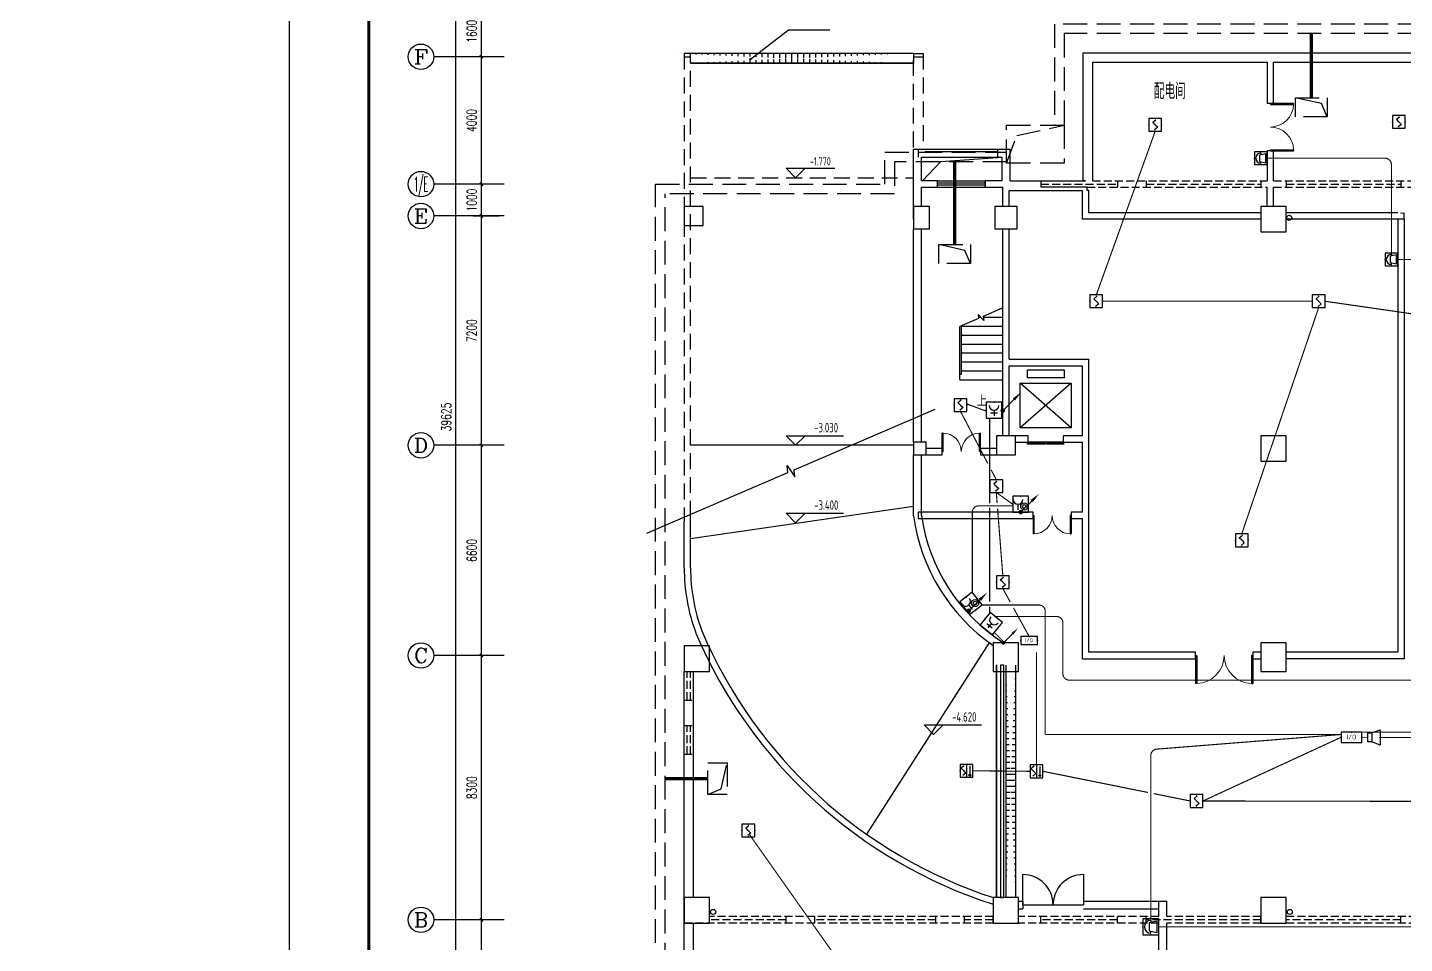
# Model space of a CAD drawing. Extents: x 2166032 to 5302137, y 581493 to 2416206.
# Drawn here: x 2544354 to 2587574, y 1262773 to 1291533 of the extents above; entities that cross this region are included whole.
import ezdxf
from ezdxf.enums import TextEntityAlignment as Align

# ---------------------------------------------------------------- set-up
doc = ezdxf.new("R2010")
doc.units = 0
doc.header["$LTSCALE"] = 1000
doc.header["$MEASUREMENT"] = 0
for name, pattern in [('CENTER2', [1.14, 0.75, -0.13, 0.13, -0.13]), ('DASH', [0.35, 0.25, -0.1]), ('DASHED', [0.75, 0.5, -0.25])]:
    doc.linetypes.add(name, pattern=pattern)
for name, color, linetype in [('3T_WOOD', 21, 'Continuous'), ('AXIS', 3, 'Continuous'), ('AXIS_TEXT', 7, 'Continuous'), ('COLUMN', 2, 'Continuous'), ('DIM_ELEV', 3, 'Continuous'), ('DIM_LEAD', 3, 'Continuous'), ('DIM_SYMB', 3, 'Continuous'), ('EQUIP-消防', 3, 'Continuous'), ('EQUIP-通讯', 3, 'Continuous'), ('LVTRY', 8, 'Continuous'), ('LWIRE', 4, 'Continuous'), ('PUB_TEXT', 7, 'Continuous'), ('PUB_TITLE', 137, 'Continuous'), ('STAIR', 8, 'Continuous'), ('WALL', 8, 'Continuous'), ('WINDOW', 8, 'Continuous'), ('WIRE-动力', 2, 'Continuous'), ('WIRE-控制', 4, 'TG_F'), ('WIRE-消防', 4, 'Continuous'), ('WIRE-电源', 10, 'Continuous'), ('WIRE-电话', 4, 'CENTER2'), ('地沟', 8, 'Continuous'), ('屋面', 151, 'Continuous'), ('消防', 7, 'Continuous')]:
    doc.layers.add(name, color=color, linetype=linetype)
doc.styles.add('_TCH_AXIS', font='complex_.ttf')
doc.styles.add('_TCH_DIM', font='tssdeng.shx', dxfattribs={"bigfont": 'tssdchn.shx'})
doc.styles.add('_TEL_DIM', font='@tssdeng.shx', dxfattribs={"width": 0.8, "height": 3.5, "bigfont": '!tssdchn.shx'})
doc.styles.add('COMPLEX', font='complex_.ttf')
doc.styles.add('DIM_FONT', font='simplex_.ttf', dxfattribs={"width": 0.7})
doc.styles.get("Standard").update_dxf_attribs({"font": 'tssdeng.shx', "bigfont": 'tssdchn.shx'})
doc.styles.add('TG_LINETYPE', font='SIMPLEX', dxfattribs={"width": 0.8, "height": 3, "bigfont": 'HZTXT'})
doc.styles.add('TG_LINETYPE_THUND', font='SIMPLEX', dxfattribs={"width": 0.8, "height": 5.5, "bigfont": 'HZTXT'})
doc.styles.add('TSSD_REIN', font='tssdeng.shx', dxfattribs={"width": 0.7, "bigfont": 'tssdchn.shx'})
doc.linetypes.add('TG_F', pattern='A,2,-0.3,["F",TG_LINETYPE,S=0.1,R=0,X=-0.23,Y=-0.15],0', length=2.3)
doc.linetypes.add('TG_×', pattern='A,2,0,["×",TG_LINETYPE_THUND,S=0.1,R=0,X=-0.23,Y=-0.21],0', length=2)
doc.dimstyles.new('DIMN', dxfattribs={"dimtxt": 300, "dimasz": 100, "dimexe": 250, "dimexo": 300, "dimgap": 150, "dimtad": 1, "dimdec": 0, "dimzin": 0, "dimdsep": 46, "dimtxsty": 'DIM_FONT', "dimblk": 'ARCHTICK', "dimcen": 0.09, "dimclrt": 7, "dimazin": 2, "dimtfac": 1, "dimtdec": 0, "dimtix": 1, "dimtmove": 2, "dimatfit": 3, "dimldrblk": 'ARCHTICK', "dimfxl": 1, "dimtolj": 1, "dimtzin": 0, "dimarcsym": 0})

# ---------------------------------------------------------------- blocks, each defined once
blk = doc.blocks.new('$equip$00001700')
for p, q in [((-0.5, 0.5), (-0.5, -0.5)), ((0.5, 0.5), (-0.5, 0.5)), ((-0.2, 0.2), (0.05, 0.4)), ((0, 0), (-0.2, 0.2)), ((0, 0), (0.2, -0.2)), ((0.5, -0.5), (0.5, 0.5)), ((-0.5, -0.5), (0.5, -0.5)), ((0.2, -0.2), (-0.05, -0.4))]:
    blk.add_line(p, q)
for p in [(-0.5, 0), (0, 0.5), (0.5, 0), (0, -0.5)]:
    blk.add_point(p)
at = {"flags": 1}
for tag, height, p in [('A', 0.00002, (0, 0)), ('B', 0.4, (0.75, -0.2))]:
    blk.add_attdef(tag, text='', height=height, dxfattribs=at).set_placement(p, align=Align.MIDDLE_CENTER)
blk = doc.blocks.new('$equip$00001703')
for p, q in [((-0.5, 0.5), (-0.5, -0.5)), ((0.5, 0.5), (-0.5, 0.5)), ((-0.45, 0.22), (-0.2, 0.42)), ((-0.25, 0.02), (-0.45, 0.22)), ((-0.25, 0.02), (-0.05, -0.18)), ((0, 0.5), (0, -0.5)), ((0.25, 0.38), (0.25, -0.41)), ((0.5, -0.5), (0.5, 0.5)), ((-0.5, -0.5), (0.5, -0.5)), ((-0.05, -0.18), (-0.3, -0.38))]:
    blk.add_line(p, q)
blk.add_circle((0.25, -0.34), 0.075)
for p in [(-0.5, 0), (0, 0.5), (0.5, 0), (0, -0.5)]:
    blk.add_point(p)
for points in [[(0.19, -0.3), (0.31, -0.3), (0.18, -0.34), (0.32, -0.34)], [(0.19, -0.38), (0.31, -0.38), (0.18, -0.34), (0.32, -0.34)], [(0.21, -0.27), (0.29, -0.27), (0.19, -0.3), (0.31, -0.3)], [(0.21, -0.4), (0.29, -0.4), (0.19, -0.38), (0.31, -0.38)], [(0.25, -0.26), (0.25, -0.26), (0.21, -0.27), (0.29, -0.27)], [(0.25, -0.41), (0.25, -0.41), (0.21, -0.4), (0.29, -0.4)]]:
    blk.add_solid(points)
at = {"flags": 1}
for tag, height, p in [('A', 0.00002, (0, 0)), ('B', 0.4, (0.71, -0.21))]:
    blk.add_attdef(tag, text='', height=height, dxfattribs=at).set_placement(p, align=Align.MIDDLE_CENTER)
blk = doc.blocks.new('$equip$00001711')
for p, q in [((-0.5, 1), (-0.5, 0)), ((0.5, 1), (-0.5, 1)), ((0.5, 0), (0.5, 1)), ((-0.5, 0), (0.5, 0)), ((-0.169, 0.5), (-0.169, 0.15))]:
    blk.add_line(p, q)
for radius in [0.226, 0.113]:
    blk.add_circle((0.227, 0.36), radius)
blk.add_arc((-0.169, 0.8), 0.3, 180, 0)
for p in [(0, 1), (-0.5, 0.5), (0, 0), (0.5, 0.5)]:
    blk.add_point(p)
at = {"flags": 1}
for tag, height, p in [('A', 0.00002, (0, 0)), ('B', 0.4, (0.759, 0.309))]:
    blk.add_attdef(tag, text='', height=height, dxfattribs=at).set_placement(p, align=Align.MIDDLE_CENTER)
blk = doc.blocks.new('$TelecSys$00000079')
for p, q in [((0.7, 0.7), (0, 0)), ((0.104, 0.104), (0.104, 0.104)), ((-0.104, -0.104), (-0.104, -0.104))]:
    blk.add_line(p, q)
at = {"const_width": 0.142}
blk.add_lwpolyline([(-0.071, 0, 1), (0.071, 0, 1)], format="xyb", close=True, dxfattribs=at)
blk.add_solid([(0.63, 0.77), (0.77, 0.63), (1.15, 1.15)])
at = {"width": 0.8, "flags": 9}
blk.add_attdef('A', (0, 0), '', height=0.00002, dxfattribs=at)
blk = doc.blocks.new('$equip$00001926')
for p, q in [((0.65, 0.65), (-0.65, 0.65)), ((-0.65, 0.65), (-0.65, 0)), ((-0.65, 0), (0.65, 0)), ((0.65, 0), (0.65, 0.65))]:
    blk.add_line(p, q)
for p in [(-0.65, 0.325), (0, 0.65), (0, 0), (0.65, 0.325)]:
    blk.add_point(p)
at = {"color": 7, "style": '_TEL_DIM'}
blk.add_attdef('$TEXT$', text='', height=0.3, dxfattribs=at).set_placement((0.006, 0.343), align=Align.MIDDLE_CENTER)
at = {"color": 7, "style": '_TEL_DIM', "flags": 1}
blk.add_attdef('A', text='', height=0.00002, dxfattribs=at).set_placement((0, 0), align=Align.MIDDLE_CENTER)
blk = doc.blocks.new('$equip$00001714')
for p, q in [((0.5, 1), (-0.5, 1)), ((-0.5, 1), (-0.5, 0)), ((0.5, 0), (0.5, 1)), ((-0.5, 0), (0.5, 0)), ((-0.4, 0.5), (-0.27, 0.5)), ((-0.25, 0.6), (-0.35, 0.1)), ((-0.35, 0.1), (0.35, 0.1)), ((0.25, 0.6), (-0.25, 0.6)), ((0.35, 0.1), (0.25, 0.6)), ((0.4, 0.5), (0.27, 0.5))]:
    blk.add_line(p, q)
blk.add_arc((0, 0.5), 0.4, 0, 180)
for p in [(0, 1), (-0.5, 0.5), (0, 0), (0.5, 0.5)]:
    blk.add_point(p)
at = {"flags": 1}
for tag, height, p in [('A', 0.00002, (0, 0)), ('B', 0.4, (0.788, 0.3))]:
    blk.add_attdef(tag, text='', height=height, dxfattribs=at).set_placement(p, align=Align.MIDDLE_CENTER)
blk = doc.blocks.new('$equip$00001712')
for p, q in [((-0.5, 1), (-0.5, 0)), ((0.5, 1), (-0.5, 1)), ((0.5, 0), (0.5, 1)), ((-0.5, 0), (0.5, 0)), ((-0.219, 0.331), (0.222, 0.331)), ((0, 0.5), (0, 0.15))]:
    blk.add_line(p, q)
blk.add_arc((0, 0.8), 0.3, 180, 0)
for p in [(0, 1), (-0.5, 0.5), (0, 0), (0.5, 0.5)]:
    blk.add_point(p)
at = {"flags": 1}
for tag, height, p in [('A', 0.00002, (0, 0)), ('B', 0.4, (0.726, 0.302))]:
    blk.add_attdef(tag, text='', height=height, dxfattribs=at).set_placement(p, align=Align.MIDDLE_CENTER)
blk = doc.blocks.new('$equip$00001366')
for p, q in [((0, 0.35), (0, -0.35)), ((0, 0.35), (0.35, 0.35)), ((0.35, 0.35), (1, 0.6)), ((0.35, 0.35), (0.35, -0.35)), ((1, 0.6), (1, -0.6)), ((0.35, -0.35), (0, -0.35)), ((1, -0.6), (0.35, -0.35))]:
    blk.add_line(p, q)
for p in [(0, 0), (0.35, 0.35), (1, 0), (0.35, -0.35)]:
    blk.add_point(p)
at = {"flags": 9}
blk.add_attdef('A', (0, 0), '', height=0.00002, dxfattribs=at)
blk = doc.blocks.new('_ArchTick')
at = {"color": 0, "linetype": 'ByBlock', "const_width": 0.4}
blk.add_lwpolyline([(-0.5, -0.5), (0.5, 0.5)], dxfattribs=at)
blk = doc.blocks.new('*D2672')
at = {"layer": 'AXIS', "color": 0, "lineweight": -2}
for p, q in [((2559162, 1263515), (2558349, 1263515)), ((2558599, 1259615), (2558599, 1263515)), ((2559162, 1259615), (2558349, 1259615))]:
    blk.add_line(p, q, dxfattribs=at)
at = {"layer": 'Defpoints', "color": 0}
for p in [(2558599, 1263515), (2559462, 1263515), (2559462, 1259615)]:
    blk.add_point(p, dxfattribs=at)
at = {"layer": 'AXIS', "color": 0, "lineweight": -2, "xscale": 100, "yscale": 100, "zscale": 100}
for p, rotation in [((2558599, 1263515), 90), ((2558599, 1259615), 270)]:
    blk.add_blockref('_ArchTick', p, dxfattribs=dict(at, rotation=rotation))
at = {"layer": 'AXIS', "color": 7, "insert": (2558298, 1261565), "char_height": 300, "attachment_point": 5, "rotation": 90, "style": 'DIM_FONT'}
blk.add_mtext('\\A1;3900', dxfattribs=at)
blk = doc.blocks.new('*D2673')
at = {"layer": 'AXIS', "color": 0, "lineweight": -2}
for p, q in [((2559162, 1271815), (2558349, 1271815)), ((2558599, 1263515), (2558599, 1271815)), ((2559162, 1263515), (2558349, 1263515))]:
    blk.add_line(p, q, dxfattribs=at)
at = {"layer": 'Defpoints', "color": 0}
for p in [(2558599, 1271815), (2559462, 1271815), (2559462, 1263515)]:
    blk.add_point(p, dxfattribs=at)
at = {"layer": 'AXIS', "color": 0, "lineweight": -2, "xscale": 100, "yscale": 100, "zscale": 100}
for p, rotation in [((2558599, 1271815), 90), ((2558599, 1263515), 270)]:
    blk.add_blockref('_ArchTick', p, dxfattribs=dict(at, rotation=rotation))
at = {"layer": 'AXIS', "color": 7, "insert": (2558298, 1267665), "char_height": 300, "attachment_point": 5, "rotation": 90, "style": 'DIM_FONT'}
blk.add_mtext('\\A1;8300', dxfattribs=at)
blk = doc.blocks.new('*D2674')
at = {"layer": 'AXIS', "color": 0, "lineweight": -2}
for p, q in [((2559162, 1278415), (2558349, 1278415)), ((2558599, 1271815), (2558599, 1278415)), ((2559162, 1271815), (2558349, 1271815))]:
    blk.add_line(p, q, dxfattribs=at)
at = {"layer": 'Defpoints', "color": 0}
for p in [(2558599, 1278415), (2559462, 1278415), (2559462, 1271815)]:
    blk.add_point(p, dxfattribs=at)
at = {"layer": 'AXIS', "color": 0, "lineweight": -2, "xscale": 100, "yscale": 100, "zscale": 100}
for p, rotation in [((2558599, 1278415), 90), ((2558599, 1271815), 270)]:
    blk.add_blockref('_ArchTick', p, dxfattribs=dict(at, rotation=rotation))
at = {"layer": 'AXIS', "color": 7, "insert": (2558298, 1275115), "char_height": 300, "attachment_point": 5, "rotation": 90, "style": 'DIM_FONT'}
blk.add_mtext('\\A1;6600', dxfattribs=at)
blk = doc.blocks.new('*D2675')
at = {"layer": 'AXIS', "color": 0, "lineweight": -2}
for p, q in [((2559162, 1285615), (2558349, 1285615)), ((2558599, 1278415), (2558599, 1285615)), ((2559162, 1278415), (2558349, 1278415))]:
    blk.add_line(p, q, dxfattribs=at)
at = {"layer": 'Defpoints', "color": 0}
for p in [(2558599, 1285615), (2559462, 1285615), (2559462, 1278415)]:
    blk.add_point(p, dxfattribs=at)
at = {"layer": 'AXIS', "color": 0, "lineweight": -2, "xscale": 100, "yscale": 100, "zscale": 100}
for p, rotation in [((2558599, 1285615), 90), ((2558599, 1278415), 270)]:
    blk.add_blockref('_ArchTick', p, dxfattribs=dict(at, rotation=rotation))
at = {"layer": 'AXIS', "color": 7, "insert": (2558298, 1282015), "char_height": 300, "attachment_point": 5, "rotation": 90, "style": 'DIM_FONT'}
blk.add_mtext('\\A1;7200', dxfattribs=at)
blk = doc.blocks.new('*D2676')
at = {"layer": 'AXIS', "color": 0, "lineweight": -2}
for p, q in [((2559162, 1286615), (2558349, 1286615)), ((2558599, 1285615), (2558599, 1286615)), ((2559162, 1285615), (2558349, 1285615))]:
    blk.add_line(p, q, dxfattribs=at)
at = {"layer": 'Defpoints', "color": 0}
for p in [(2558599, 1286615), (2559462, 1286615), (2559462, 1285615)]:
    blk.add_point(p, dxfattribs=at)
at = {"layer": 'AXIS', "color": 0, "lineweight": -2, "xscale": 100, "yscale": 100, "zscale": 100}
for p, rotation in [((2558599, 1286615), 90), ((2558599, 1285615), 270)]:
    blk.add_blockref('_ArchTick', p, dxfattribs=dict(at, rotation=rotation))
at = {"layer": 'AXIS', "color": 7, "insert": (2558298, 1286115), "char_height": 300, "attachment_point": 5, "rotation": 90, "style": 'DIM_FONT'}
blk.add_mtext('\\A1;1000', dxfattribs=at)
blk = doc.blocks.new('*D2677')
at = {"layer": 'AXIS', "color": 0, "lineweight": -2}
for p, q in [((2559162, 1290615), (2558349, 1290615)), ((2558599, 1286615), (2558599, 1290615)), ((2559162, 1286615), (2558349, 1286615))]:
    blk.add_line(p, q, dxfattribs=at)
at = {"layer": 'Defpoints', "color": 0}
for p in [(2558599, 1290615), (2559462, 1290615), (2559462, 1286615)]:
    blk.add_point(p, dxfattribs=at)
at = {"layer": 'AXIS', "color": 0, "lineweight": -2, "xscale": 100, "yscale": 100, "zscale": 100}
for p, rotation in [((2558599, 1290615), 90), ((2558599, 1286615), 270)]:
    blk.add_blockref('_ArchTick', p, dxfattribs=dict(at, rotation=rotation))
at = {"layer": 'AXIS', "color": 7, "insert": (2558294, 1288615), "char_height": 300, "attachment_point": 5, "rotation": 90, "style": 'DIM_FONT'}
blk.add_mtext('\\A1;4000', dxfattribs=at)
blk = doc.blocks.new('*D2678')
at = {"layer": 'AXIS', "color": 0, "lineweight": -2}
for p, q in [((2559162, 1292215), (2558349, 1292215)), ((2558599, 1290615), (2558599, 1292215)), ((2559162, 1290615), (2558349, 1290615))]:
    blk.add_line(p, q, dxfattribs=at)
at = {"layer": 'Defpoints', "color": 0}
for p in [(2558599, 1292215), (2559462, 1292215), (2559462, 1290615)]:
    blk.add_point(p, dxfattribs=at)
at = {"layer": 'AXIS', "color": 0, "lineweight": -2, "xscale": 100, "yscale": 100, "zscale": 100}
for p, rotation in [((2558599, 1292215), 90), ((2558599, 1290615), 270)]:
    blk.add_blockref('_ArchTick', p, dxfattribs=dict(at, rotation=rotation))
at = {"layer": 'AXIS', "color": 7, "insert": (2558298, 1291415), "char_height": 300, "attachment_point": 5, "rotation": 90, "style": 'DIM_FONT'}
blk.add_mtext('\\A1;1600', dxfattribs=at)
blk = doc.blocks.new('*D2681')
at = {"layer": 'AXIS', "color": 0, "lineweight": -2}
for p, q in [((2559279, 1299115), (2557549, 1299115)), ((2557799, 1259490), (2557799, 1299115)), ((2559279, 1259490), (2557549, 1259490))]:
    blk.add_line(p, q, dxfattribs=at)
at = {"layer": 'Defpoints', "color": 0}
for p in [(2557799, 1299115), (2559579, 1299115), (2559579, 1259490)]:
    blk.add_point(p, dxfattribs=at)
at = {"layer": 'AXIS', "color": 0, "lineweight": -2, "xscale": 100, "yscale": 100, "zscale": 100}
for p, rotation in [((2557799, 1299115), 90), ((2557799, 1259490), 270)]:
    blk.add_blockref('_ArchTick', p, dxfattribs=dict(at, rotation=rotation))
at = {"layer": 'AXIS', "color": 7, "insert": (2557498, 1279303), "char_height": 300, "attachment_point": 5, "rotation": 90, "style": 'DIM_FONT'}
blk.add_mtext('\\A1;39625', dxfattribs=at)
blk = doc.blocks.new('$DorLib2D$00000002')
for p, q in [((-0.5, 0), (-0.5, 0.4875)), ((-0.475, 0.4875), (-0.5, 0.4875)), ((-0.475, 0), (-0.475, 0.4875)), ((0.475, 0), (0.475, 0.4875)), ((0.475, 0.4875), (0.5, 0.4875)), ((0.5, 0), (0.5, 0.4875)), ((-0.5, 0), (-0.475, 0)), ((0.5, 0), (0.475, 0))]:
    blk.add_line(p, q)
at = {"lineweight": 13}
for centre, start, end in [((-0.4875, 0), 0, 88.53072), ((0.4875, 0), 91.46928, 180)]:
    blk.add_arc(centre, 0.4875, start, end, dxfattribs=at)
blk = doc.blocks.new('$TCHSYS$LDOR22D')
for p, q in [((-0.517, 0.833), (-0.017, 0.833)), ((-0.517, 0.833), (-0.517, 0.667)), ((-0.017, 0.833), (-0.017, 0.667)), ((0.017, 0.833), (0.017, 0.667)), ((0.017, 0.833), (0.517, 0.833)), ((0.517, 0.833), (0.517, 0.667)), ((-0.517, 0.667), (-0.017, 0.667)), ((-0.5, 0.5), (0.5, 0.5)), ((0.017, 0.667), (0.517, 0.667))]:
    blk.add_line(p, q)
blk = doc.blocks.new('_AXISO')
blk.add_circle((0, 0), 0.5)
at = {"layer": 'AXIS_TEXT', "style": 'COMPLEX', "width": 1.171875}
blk.add_attdef('A', text='', height=0.56, dxfattribs=at).set_placement((-0.25, -0.28), (0.25, -0.28), align=Align.FIT)
blk = doc.blocks.new('$TCHSYS$WIN2D')
for p, q in [((-0.5, 0.5), (0.5, 0.5)), ((-0.5, 0.5), (-0.5, -0.5)), ((0.5, 0.5), (0.5, -0.5)), ((0.5, 0.167), (-0.5, 0.167)), ((0.5, -0.167), (-0.5, -0.167)), ((-0.5, -0.5), (0.5, -0.5))]:
    blk.add_line(p, q)

msp = doc.modelspace()

# ---------------------------------------------------------------- hatches: boundary and pattern name
at = {"layer": '消防'}
h = msp.add_hatch(dxfattribs=at)
h.set_pattern_fill('ACAD_ISO02W100', color=252, scale=500, angle=-90, style=0)
h.set_pattern_definition([(270, (2501961.01, 2119332.9), (187.5, -3e-14), [450, -112.5])])
edge = h.paths.add_edge_path()
edge.add_line((2571765.7, 1290415.5), (2565165.7, 1290415.5))
edge.add_line((2571765.7, 1290715.5), (2564765.7, 1290715.5))
h = msp.add_hatch(dxfattribs=at)
h.set_pattern_fill('ACAD_ISO02W100', color=6, scale=500, style=0)
h.set_pattern_definition([(0, (1746446.89, 1201710.74), (0, 187.5), [450, -112.5])])
edge = h.paths.add_edge_path()
edge.add_line((2575364.3, 1271515.5), (2575364.3, 1264215.5))
edge.add_line((2575064.3, 1271515.5), (2575064.3, 1264215.5))

# ---------------------------------------------------------------- linework, layer by layer
at = {"color": 252}
msp.add_line((2572164.3, 1290415.5), (2565164.3, 1290415.5), dxfattribs=at)
msp.add_line((2574764.3, 1271526.4), (2574764.3, 1264226.4))
msp.add_circle((2604640.5, 1020101.3), 438608.5)
at = {"layer": '3T_WOOD'}
msp.add_lwpolyline([(2574764.3, 1264215.5), (2574764.3, 1271515.5)], dxfattribs=at)
at = {"layer": 'AXIS'}
for p, q in [((2559310, 1290615.5), (2557103, 1290615.5)), ((2559310, 1286615.5), (2557103, 1286615.5)), ((2559310, 1285615.5), (2557103, 1285615.5)), ((2559310, 1278415.5), (2557103, 1278415.5)), ((2559310, 1271815.5), (2557103, 1271815.5)), ((2559310, 1263515.5), (2557103, 1263515.5))]:
    msp.add_line(p, q, dxfattribs=at)
msp.add_lwpolyline([(2572448.8, 1286715.5), (2573024.5, 1287325.6), (2574948.8, 1287465.5)], dxfattribs=at)
at = {"layer": 'COLUMN'}
for p, q in [((2565564.3, 1285915.5), (2564964.3, 1285915.5)), ((2564964.3, 1285915.5), (2564964.3, 1285315.5)), ((2565564.3, 1285315.5), (2565564.3, 1285915.5)), ((2572664.3, 1285915.5), (2572164.3, 1285915.5)), ((2572164.3, 1285915.5), (2572164.3, 1285215.5)), ((2572664.3, 1285215.5), (2572664.3, 1285915.5)), ((2575412.8, 1285915.5), (2574712.8, 1285915.5)), ((2574712.8, 1285915.5), (2574712.8, 1285215.5)), ((2575412.8, 1285215.5), (2575412.8, 1285915.5)), ((2583862.8, 1285915.5), (2583062.8, 1285915.5)), ((2583062.8, 1285915.5), (2583062.8, 1285115.5)), ((2583862.8, 1285115.5), (2583862.8, 1285915.5)), ((2564964.3, 1285315.5), (2565564.3, 1285315.5)), ((2572164.3, 1285215.5), (2572664.3, 1285215.5)), ((2574712.8, 1285215.5), (2575412.8, 1285215.5)), ((2583062.8, 1285115.5), (2583862.8, 1285115.5)), ((2572564.3, 1278515.5), (2572164.3, 1278515.5)), ((2572164.3, 1278515.5), (2572164.3, 1278115.5)), ((2572564.3, 1278115.5), (2572564.3, 1278515.5)), ((2575364.3, 1278715.5), (2574764.3, 1278715.5)), ((2574764.3, 1278715.5), (2574764.3, 1278115.5)), ((2575364.3, 1278115.5), (2575364.3, 1278715.5)), ((2583864.3, 1278715.5), (2583064.3, 1278715.5)), ((2583064.3, 1278715.5), (2583064.3, 1277915.5)), ((2583864.3, 1277915.5), (2583864.3, 1278715.5)), ((2572164.3, 1278115.5), (2572564.3, 1278115.5)), ((2574764.3, 1278115.5), (2575364.3, 1278115.5)), ((2583064.3, 1277915.5), (2583864.3, 1277915.5)), ((2565764.3, 1272115.5), (2564964.3, 1272115.5)), ((2564964.3, 1272115.5), (2564964.3, 1271315.5)), ((2565764.3, 1271315.5), (2565764.3, 1272115.5)), ((2575464.3, 1272215.5), (2574664.3, 1272215.5)), ((2574664.3, 1272215.5), (2574664.3, 1271315.5)), ((2575464.3, 1271315.5), (2575464.3, 1272215.5)), ((2583864.3, 1272215.5), (2583064.3, 1272215.5)), ((2583064.3, 1272215.5), (2583064.3, 1271315.5)), ((2583864.3, 1271315.5), (2583864.3, 1272215.5)), ((2564964.3, 1271315.5), (2565764.3, 1271315.5)), ((2574664.3, 1271315.5), (2575464.3, 1271315.5)), ((2583064.3, 1271315.5), (2583864.3, 1271315.5)), ((2565764, 1264215.6), (2564964, 1264215.6)), ((2564964, 1264215.6), (2564964, 1263415.6)), ((2565764, 1263415.6), (2565764, 1264215.6)), ((2575462.8, 1264215.5), (2574662.8, 1264215.5)), ((2574662.8, 1264215.5), (2574662.8, 1263415.5)), ((2575462.8, 1263415.5), (2575462.8, 1264215.5)), ((2583862.8, 1264215.5), (2583062.8, 1264215.5)), ((2583062.8, 1264215.5), (2583062.8, 1263415.5)), ((2583862.8, 1263415.5), (2583862.8, 1264215.5)), ((2564964, 1263415.6), (2565764, 1263415.6)), ((2574662.8, 1263415.5), (2575462.8, 1263415.5)), ((2583062.8, 1263415.5), (2583862.8, 1263415.5))]:
    msp.add_line(p, q, dxfattribs=at)
at = {"layer": 'DIM_ELEV'}
for p, q in [((2568464.3, 1286815.5), (2568164.3, 1287115.5)), ((2568164.3, 1287115.5), (2569697.7, 1287115.5)), ((2568464.3, 1286815.5), (2568764.3, 1287115.5)), ((2568462.8, 1278415.5), (2568162.8, 1278715.5)), ((2568162.8, 1278715.5), (2569962.8, 1278715.5)), ((2568462.8, 1278415.5), (2568762.8, 1278715.5)), ((2568462.8, 1275984.9), (2568162.8, 1276284.9)), ((2568162.8, 1276284.9), (2569962.8, 1276284.9)), ((2568462.8, 1275984.9), (2568762.8, 1276284.9)), ((2572792.9, 1269333.5), (2572492.9, 1269633.5)), ((2572492.9, 1269633.5), (2574292.9, 1269633.5)), ((2572792.9, 1269333.5), (2573092.9, 1269633.5))]:
    msp.add_line(p, q, dxfattribs=at)
at = {"layer": 'DIM_LEAD'}
for p, q in [((2567043.9, 1290539.3), (2568242, 1291458.7)), ((2568242, 1291458.7), (2569538.7, 1291458.7))]:
    msp.add_line(p, q, dxfattribs=at)
at = {"layer": 'DIM_LEAD', "const_width": 40}
msp.add_lwpolyline([(2567028, 1290527.1, 1), (2567059.7, 1290551.5, 1)], format="xyb", close=True, dxfattribs=at)
at = {"layer": 'DIM_SYMB'}
msp.add_lwpolyline([(2574302.5, 1280086, 0, 0, 0), (2574302.5, 1281052.4, 80, 0, 0), (2574302.5, 1281352.4, 0, 0, 0)], format="xyseb", dxfattribs=at)
msp.add_lwpolyline([(2563796.6, 1275654.5), (2568214.8, 1277559.9), (2568201.8, 1277783), (2568436.1, 1277426.7), (2568421.4, 1277649), (2572839.6, 1279554.4)], dxfattribs=at)
at = {"layer": 'LVTRY'}
for p, q in [((2572514.8, 1287715.5), (2574814.8, 1287715.5)), ((2572514.8, 1287715.5), (2574814.8, 1287715.5)), ((2572514.8, 1287635.5), (2574814.8, 1287635.5)), ((2572514.8, 1287635.5), (2574814.8, 1287635.5)), ((2572514.8, 1287465.5), (2574814.8, 1287465.5)), ((2572514.8, 1287465.5), (2574814.8, 1287465.5))]:
    msp.add_line(p, q, dxfattribs=at)
at = {"layer": 'PUB_TITLE'}
msp.add_lwpolyline([(2552565.3, 1245835.7), (2657665.3, 1245835.7), (2657665.3, 1305235.7), (2552565.3, 1305235.7)], close=True, dxfattribs=at)
at = {"layer": 'PUB_TITLE', "const_width": 100}
msp.add_lwpolyline([(2555065.3, 1246835.7), (2656665.3, 1246835.7), (2656665.3, 1304235.7), (2555065.3, 1304235.7)], close=True, dxfattribs=at)
at = {"layer": 'STAIR'}
for p, q in [((2574206.9, 1282399.9), (2573614.3, 1282144)), ((2574373.1, 1282329.6), (2574188.5, 1282525.2)), ((2574188.5, 1282525.2), (2574206.9, 1282399.9)), ((2574201.6, 1282435.5), (2574273.1, 1282435.5)), ((2574964.3, 1282726.9), (2574353.5, 1282463.2)), ((2574353.5, 1282463.2), (2574373.1, 1282329.6)), ((2574357.6, 1282435.5), (2574964.3, 1282435.5)), ((2574937.8, 1282715.5), (2574964.3, 1282715.5)), ((2574964.3, 1280475.5), (2574964.3, 1282726.9)), ((2573614.3, 1280645.5), (2573614.3, 1282144)), ((2573614.3, 1280645.5), (2573614.3, 1282144)), ((2573674.3, 1280645.5), (2573674.3, 1282169.9)), ((2573674.3, 1282155.5), (2574964.3, 1282155.5)), ((2573674.3, 1281875.5), (2574964.3, 1281875.5)), ((2573674.3, 1281595.5), (2574964.3, 1281595.5)), ((2573674.3, 1281315.5), (2574964.3, 1281315.5)), ((2573614.3, 1280475.5), (2573614.3, 1280645.5)), ((2573614.3, 1280645.5), (2573674.3, 1280645.5)), ((2573674.3, 1281035.5), (2574964.3, 1281035.5)), ((2573674.3, 1280755.5), (2574964.3, 1280755.5)), ((2575739.3, 1280534.2), (2575739.3, 1280784.2)), ((2575739.3, 1280784.2), (2576889.3, 1280784.2)), ((2576889.3, 1280784.2), (2576889.3, 1280534.2)), ((2573614.3, 1280475.5), (2574964.3, 1280475.5)), ((2575514.3, 1278965.5), (2575514.3, 1280365.5)), ((2575514.3, 1280365.5), (2577114.3, 1280365.5)), ((2577114.3, 1280365.5), (2575514.3, 1278965.5)), ((2577114.3, 1278965.5), (2575514.3, 1280365.5)), ((2576889.3, 1280534.2), (2575739.3, 1280534.2)), ((2577114.3, 1280365.5), (2577114.3, 1278965.5)), ((2577114.3, 1278965.5), (2575514.3, 1278965.5))]:
    msp.add_line(p, q, dxfattribs=at)
msp.add_lwpolyline([(2574998.7, 1271515.5), (2574889.9, 1271515.5), (2574889.9, 1264215.5), (2574998.7, 1264215.5)], close=True, dxfattribs=at)
at = {"layer": 'WALL', "linetype": 'DASHED'}
for p, q in [((2564964.3, 1290615.5), (2565164.3, 1290615.5)), ((2565164.3, 1276169.5), (2565164.3, 1290615.5)), ((2572164.3, 1285515.5), (2572164.3, 1290615.5)), ((2572164.3, 1290615.5), (2572464.3, 1290615.5))]:
    msp.add_line(p, q, dxfattribs=at)
at = {"layer": 'WALL'}
for p, q in [((2577487.4, 1290740.5), (2583364.3, 1290740.5)), ((2577487.4, 1286715.5), (2577487.4, 1290740.5)), ((2583364.3, 1290740.5), (2619864.3, 1290740.5)), ((2577787.4, 1290440.5), (2583264.3, 1290440.5)), ((2577787.4, 1286715.5), (2577787.4, 1290440.5)), ((2583264.3, 1290440.5), (2583264.3, 1289157.8)), ((2583464.3, 1289157.8), (2583464.3, 1290440.5)), ((2583464.3, 1290440.5), (2619764.3, 1290440.5)), ((2583264.3, 1289157.8), (2583464.3, 1289157.8)), ((2572164.3, 1287715.5), (2575198.8, 1287715.5)), ((2572164.3, 1286615.5), (2572164.3, 1287715.5)), ((2575198.8, 1286715.5), (2575198.8, 1287715.5)), ((2583464.3, 1287657.8), (2583264.3, 1287657.8)), ((2583264.3, 1287657.8), (2583264.3, 1286715.5)), ((2583464.3, 1286715.5), (2583464.3, 1287657.8)), ((2572414.3, 1287465.5), (2574948.8, 1287465.5)), ((2572414.3, 1286715.5), (2572414.3, 1287465.5)), ((2574948.8, 1286715.5), (2574948.8, 1287465.5)), ((2572914.3, 1286715.5), (2572414.3, 1286715.5)), ((2572914.3, 1286515.5), (2572914.3, 1286715.5)), ((2574948.8, 1286715.5), (2574414.3, 1286715.5)), ((2574414.3, 1286715.5), (2574414.3, 1286515.5)), ((2575198.8, 1286715.5), (2577564.3, 1286715.5)), ((2577564.3, 1286715.5), (2577487.4, 1286715.5)), ((2572164.3, 1285915.5), (2572164.3, 1286615.5)), ((2572414.3, 1286515.5), (2572914.3, 1286515.5)), ((2572414.3, 1285915.5), (2572414.3, 1286515.5)), ((2574414.3, 1286515.5), (2574964.3, 1286515.5)), ((2574964.3, 1285915.5), (2574964.3, 1286515.5)), ((2575164.3, 1286415.5), (2577464.3, 1286415.5)), ((2575164.3, 1285915.5), (2575164.3, 1286415.5)), ((2577464.3, 1285515.5), (2577464.3, 1286415.5)), ((2577612.4, 1286415.5), (2577612.4, 1286515.5)), ((2577664.3, 1286415.5), (2577612.4, 1286415.5)), ((2577664.3, 1285715.5), (2577664.3, 1286415.5)), ((2583264.3, 1285915.5), (2583264.3, 1286515.5)), ((2583464.3, 1285915.5), (2583464.3, 1286515.5)), ((2583062.8, 1285515.5), (2577464.3, 1285515.5)), ((2583062.8, 1285715.5), (2577664.3, 1285715.5)), ((2587364.3, 1285715.5), (2583862.8, 1285715.5)), ((2587564.3, 1285515.5), (2583862.8, 1285515.5)), ((2587364.3, 1285515.5), (2587364.3, 1271915.5)), ((2587463.9, 1285709.1), (2587564.3, 1285715.5)), ((2587470.3, 1285708.7), (2587463.9, 1285709.1)), ((2587564.3, 1285515.5), (2587564.3, 1285715.5)), ((2587564.3, 1285515.5), (2587564.3, 1271715.5)), ((2572164.3, 1278515.5), (2572164.3, 1285215.5)), ((2572414.3, 1278515.5), (2572414.3, 1285215.5)), ((2574964.3, 1281015.5), (2574964.3, 1285215.5)), ((2575164.3, 1281115.5), (2575164.3, 1285215.5)), ((2575164.3, 1281115.5), (2577664.3, 1281115.5)), ((2577664.3, 1278615.5), (2577664.3, 1281115.5)), ((2574964.3, 1278715.5), (2574964.3, 1281015.5)), ((2575164.3, 1280915.5), (2577464.3, 1280915.5)), ((2575164.3, 1278715.5), (2575164.3, 1280915.5)), ((2577464.3, 1278715.5), (2577464.3, 1280915.5)), ((2575764.3, 1278715.5), (2575364.3, 1278715.5)), ((2575364.3, 1278515.5), (2575764.3, 1278515.5)), ((2575764.3, 1278515.5), (2575764.3, 1278715.5)), ((2577464.3, 1278715.5), (2576864.3, 1278715.5)), ((2576864.3, 1278715.5), (2576864.3, 1278515.5)), ((2576864.3, 1278515.5), (2577464.3, 1278515.5)), ((2577464.3, 1276315.5), (2577464.3, 1278515.5)), ((2577664.3, 1276215.5), (2577664.3, 1278615.5)), ((2572164.3, 1276197.9), (2572164.3, 1278115.5)), ((2572414.3, 1276215.2), (2572414.3, 1278115.5)), ((2573064.3, 1278315.5), (2572564.3, 1278315.5)), ((2572564.3, 1278115.5), (2573064.3, 1278115.5)), ((2573064.3, 1278115.5), (2573064.3, 1278315.5)), ((2574764.3, 1278315.5), (2574264.3, 1278315.5)), ((2574264.3, 1278315.5), (2574264.3, 1278115.5)), ((2574264.3, 1278115.5), (2574764.3, 1278115.5)), ((2575914.3, 1276315.5), (2572313.3, 1276315.5)), ((2572313.3, 1276315.5), (2572313.3, 1276115.5)), ((2575914.3, 1276115.5), (2575914.3, 1276315.5)), ((2577464.3, 1276315.5), (2577114.3, 1276315.5)), ((2577114.3, 1276315.5), (2577114.3, 1276115.5)), ((2564964.3, 1274566.1), (2564964.3, 1276037.2)), ((2565164.3, 1274566.1), (2565164.3, 1276169.5)), ((2572313.3, 1276115.5), (2575914.3, 1276115.5)), ((2577114.3, 1276115.5), (2577464.3, 1276115.5)), ((2577464.3, 1271715.5), (2577464.3, 1276115.5)), ((2577664.3, 1271915.5), (2577664.3, 1276215.5)), ((2577464.3, 1271715.5), (2581014.3, 1271715.5)), ((2581014.3, 1271915.5), (2577664.3, 1271915.5)), ((2581014.3, 1271715.5), (2581014.3, 1271915.5)), ((2583064.3, 1271915.5), (2582814.3, 1271915.5)), ((2582814.3, 1271915.5), (2582814.3, 1271715.5)), ((2582814.3, 1271715.5), (2583064.3, 1271715.5)), ((2587364.3, 1271915.5), (2583864.3, 1271915.5)), ((2587564.3, 1271715.5), (2583864.3, 1271715.5)), ((2564962.4, 1263815.6), (2564962.4, 1271315.5)), ((2564962.4, 1271315.5), (2564964.3, 1271315.5)), ((2565262.4, 1264215.6), (2565262.4, 1271315.5)), ((2575591.5, 1263985.5), (2575591.5, 1264938.1)), ((2577506, 1263985.5), (2577506, 1264938.1)), ((2564962.4, 1259490.5), (2564962.4, 1263815.6)), ((2575462.8, 1264105.5), (2575591.5, 1264105.5)), ((2575462.8, 1263865.5), (2575591.5, 1263865.5)), ((2575591.5, 1264105.5), (2575591.5, 1263865.5)), ((2575591.5, 1263985.5), (2577496.8, 1263985.5)), ((2577496.8, 1264105.5), (2580102.8, 1264105.5)), ((2577496.8, 1263865.5), (2579862.8, 1263865.5)), ((2579862.8, 1263615.5), (2579862.8, 1264105.5)), ((2579862.8, 1264105.5), (2580112.8, 1264105.5)), ((2580112.8, 1263615.5), (2580112.8, 1264105.5)), ((2565262.4, 1259790.5), (2565262.4, 1263415.6)), ((2579862.8, 1259790.5), (2579862.8, 1263415.5)), ((2580112.8, 1259790.5), (2580112.8, 1263415.5))]:
    msp.add_line(p, q, dxfattribs=at)
at = {"layer": 'WALL', "color": 252, "linetype": 'DASHED'}
msp.add_line((2565164.3, 1286815.5), (2572164.3, 1286815.5), dxfattribs=at)
at = {"layer": 'WALL', "linetype": 'DASH'}
for p, q in [((2577787.4, 1286715.5), (2583264.3, 1286715.5)), ((2583464.3, 1286715.5), (2608447.6, 1286715.5)), ((2577612.4, 1286515.5), (2583264.3, 1286515.5)), ((2583464.3, 1286515.5), (2608447.6, 1286515.5)), ((2574662.8, 1263415.5), (2564964.3, 1263415.5)), ((2574662.8, 1263615.5), (2565764, 1263615.5)), ((2579862.8, 1263615.5), (2575462.8, 1263615.5)), ((2579862.8, 1263415.5), (2575462.8, 1263415.5)), ((2583062.8, 1263615.5), (2580112.8, 1263615.5)), ((2583062.8, 1263415.5), (2580112.8, 1263415.5)), ((2591464.3, 1263615.5), (2583862.8, 1263615.5)), ((2591464.3, 1263415.5), (2583862.8, 1263415.5))]:
    msp.add_line(p, q, dxfattribs=at)
at = {"layer": 'WALL', "linetype": 'DASHED'}
for points in [[(2565164.3, 1290715.5), (2564964.3, 1290715.5), (2564964.3, 1276037.2)], [(2572164.3, 1290715.5), (2572464.3, 1290715.5), (2572464.3, 1287715.5)]]:
    msp.add_lwpolyline(points, dxfattribs=at)
at = {"layer": 'WALL'}
msp.add_lwpolyline([(2577612.4, 1286515.5), (2576164.3, 1286515.5)], dxfattribs=at)
for points in [[(2565332.4, 1272515.6, 0.2175375), (2574662.8, 1264005.2, 0.2164146)], [(2565516.3, 1272594, 0.2164146), (2574662.8, 1264215.5, -6.2893628)]]:
    msp.add_lwpolyline(points, format="xyb", dxfattribs=at)
for centre, radius, start, end in [((2578046.6, 1277009.6), 5938, 187.85745, 235.27803), ((2578046.6, 1277009.6), 5688, 188.02855, 237.44337), ((2570864.3, 1274566.1), 5900, 180, 200.24143), ((2570864.3, 1274566.1), 5700, 180, 200.24143), ((2575591.5, 1263985.5), 952.6, 0, 90), ((2577496.8, 1263985.5), 952.6, 90, 180)]:
    msp.add_arc(centre, radius, start, end, dxfattribs=at)
at = {"layer": 'WINDOW', "linetype": 'DASH'}
for p, q in [((2572314.8, 1287715.5), (2572314.8, 1287465.5)), ((2574814.8, 1287465.5), (2574814.8, 1287715.5)), ((2576164.3, 1286715.5), (2576164.3, 1286515.5)), ((2578564.3, 1286715.5), (2578564.3, 1286515.5)), ((2579464.3, 1286715.5), (2579464.3, 1286515.5)), ((2583064.3, 1286715.5), (2583064.3, 1286515.5)), ((2583864.3, 1286715.5), (2583864.3, 1286515.5)), ((2587464.3, 1286715.5), (2587464.3, 1286515.5)), ((2576164.3, 1286615.5, 879.9), (2578564.3, 1286615.5)), ((2579464.3, 1286615.5, 879.9), (2583064.3, 1286615.5)), ((2583864.3, 1286615.5), (2587464.3, 1286615.5)), ((2564962.4, 1271315.5, 800), (2565262.4, 1271315.5, 800)), ((2565062.4, 1270415.5, 800), (2565062.4, 1271315.5, 800)), ((2565162.4, 1270415.5, 800), (2565162.4, 1271315.5, 800)), ((2564962.4, 1270415.5, 800), (2565262.4, 1270415.5, 800)), ((2564962.4, 1269615.3, 800), (2565262.4, 1269615.3, 800)), ((2565062.4, 1268715.3, 800), (2565062.4, 1269615.3, 800)), ((2565162.4, 1268715.3, 800), (2565162.4, 1269615.3, 800)), ((2564962.4, 1268715.3, 800), (2565262.4, 1268715.3, 800)), ((2565764, 1263415.6), (2565764, 1263615.6)), ((2568164.3, 1263515.5), (2565764, 1263515.6)), ((2568164.3, 1263415.5), (2568164.3, 1263615.5)), ((2569064.2, 1263415.5), (2569064.2, 1263615.5)), ((2572864.2, 1263515.5), (2569064.2, 1263515.5)), ((2572864.2, 1263415.5), (2572864.2, 1263615.5)), ((2573764, 1263415.5), (2573764, 1263615.5)), ((2574662.8, 1263515.5), (2573764, 1263515.5)), ((2574662.8, 1263415.5), (2574662.8, 1263615.5)), ((2576164, 1263415.5), (2576164, 1263615.5)), ((2578564, 1263515.5), (2576164, 1263515.5)), ((2578564, 1263415.5), (2578564, 1263615.5)), ((2579464, 1263415.5), (2579464, 1263615.5)), ((2583062.8, 1263515.5), (2579464, 1263515.5)), ((2583062.8, 1263415.5), (2583062.8, 1263615.5)), ((2583864, 1263415.5), (2583864, 1263615.5)), ((2587464, 1263515.5), (2583864, 1263515.5)), ((2587464, 1263415.5), (2587464, 1263615.5))]:
    msp.add_line(p, q, dxfattribs=at)
at = {"layer": 'WIRE-动力', "color": 1, "linetype": 'Continuous', "const_width": 25}
msp.add_lwpolyline([(2586233.6, 1269247.8), (2586409.3, 1269247.8)], dxfattribs=at)
at = {"layer": 'WIRE-控制', "linetype": 'TG_×', "const_width": 35}
for points in [[(2574552.7, 1276590.3), (2574552.6, 1279265.5)], [(2574552.9, 1273506.6), (2574552.7, 1276459)], [(2574552.9, 1273142.4), (2574552.9, 1273344.6)]]:
    msp.add_lwpolyline(points, dxfattribs=at)
for points in [[(2574702.7, 1273043.1), (2576652.8, 1273043.1, -0.4142136), (2576852.8, 1272843.1), (2576852.8, 1272628.6)], [(2576852.8, 1272732.8), (2576852.8, 1271241.6, 0.4142136), (2577052.8, 1271041.6), (2587806.8, 1271041.6)]]:
    msp.add_lwpolyline(points, format="xyb", dxfattribs=at)
at = {"layer": 'WIRE-消防', "linetype": 'Continuous', "const_width": 35}
for points in [[(2579751, 1288279.4), (2577900.8, 1283138.1)], [(2578100.8, 1282938.1), (2584680.6, 1282938.1)], [(2585080.6, 1282938.1), (2590407.7, 1282168.5)], [(2584880.6, 1282738.1), (2582466.3, 1275631.9)], [(2574493.9, 1277846.9), (2573639.7, 1279478.7)], [(2573839.7, 1279714.1), (2574440.8, 1279489.2)], [(2574762.4, 1277334.1), (2574599.4, 1277645.5)], [(2574762.4, 1276934.1), (2574788, 1276607)], [(2574762.4, 1276934.1), (2575277.1, 1276565.7)], [(2574802.5, 1276422), (2574967.6, 1274315)], [(2574969.5, 1273915), (2575200, 1273495.1)], [(2575301.5, 1273310.1), (2575792.5, 1272415.5)], [(2574700.7, 1272537.4), (2575004.2, 1272233.9)], [(2576026, 1268378.8), (2576021.1, 1271915.8)], [(2585583.6, 1269247.2), (2581249.1, 1267247.2)], [(2575826, 1268178.8), (2574029, 1268195.2)], [(2579520.3, 1267515), (2576226, 1268178.8)], [(2580849.1, 1267247.2), (2579705.3, 1267477.7)], [(2590471.7, 1267230.9), (2581249.1, 1267247.2)], [(2567008.8, 1266201.6), (2570018, 1261937.6)]]:
    msp.add_lwpolyline(points, dxfattribs=at)
at = {"layer": 'WIRE-电源', "linetype": 'Continuous', "const_width": 35}
msp.add_lwpolyline([(2586233.6, 1269409.7), (2589931.7, 1269409.7)], dxfattribs=at)
at = {"layer": 'WIRE-电话', "linetype": 'CENTER2', "const_width": 35}
for points in [[(2583264.3, 1287429.8), (2586964.3, 1287429.8, -0.4142136), (2587164.3, 1287229.8), (2587164.3, 1284452.1)], [(2587364.3, 1284252.1), (2603693.1, 1284252.1, -0.4142136), (2603893.1, 1284052.1), (2603893.1, 1281423.2)], [(2574009.8, 1273799.8), (2574009.8, 1276314.5, -0.4142136), (2574209.8, 1276514.5), (2575277.1, 1276514.5)], [(2574313.5, 1273402.6), (2576099, 1273402.6, -0.4142136), (2576299, 1273202.6), (2576299, 1269335.3)], [(2579612.8, 1263463.8), (2579612.8, 1268675.6, -0.3911524), (2579796.9, 1268875), (2585583.6, 1269335.3)]]:
    msp.add_lwpolyline(points, format="xyb", dxfattribs=at)
for points in [[(2585583.6, 1269335.3), (2576299, 1269335.3)], [(2603581.1, 1269247.2), (2586809.3, 1269242.8)], [(2579862.8, 1263296.3), (2593845.8, 1263296.3)]]:
    msp.add_lwpolyline(points, dxfattribs=at)
at = {"layer": '地沟', "linetype": 'DASH', "ltscale": 3}
for p, q in [((2584972.3, 1289144.6), (2584150.2, 1289328.5)), ((2585150.2, 1288728.5), (2584972.3, 1289144.6)), ((2575406.1, 1288138.6), (2576887.4, 1288469.8)), ((2575087.4, 1287269.8), (2575406.1, 1288138.6)), ((2564364.3, 1258890.5), (2564364.3, 1286315.5)), ((2573779.5, 1284537.1), (2572957.4, 1284721)), ((2573957.4, 1284121), (2573779.5, 1284537.1)), ((2566126.5, 1267627.7), (2566310.4, 1268449.7)), ((2565710.4, 1267449.7), (2566126.5, 1267627.7))]:
    msp.add_line(p, q, dxfattribs=at)
for points in [[(2622764.3, 1291640.5), (2576587.4, 1291640.5), (2576587.4, 1288469.8)], [(2622764.3, 1291340.5), (2576887.4, 1291340.5), (2576887.4, 1288469.8)], [(2564064.3, 1286615.5), (2571264.3, 1286615.5), (2571264.3, 1287615.6), (2575087.4, 1287615.6)], [(2575087.4, 1287315.6), (2571564.3, 1287315.6), (2571564.3, 1286315.5), (2564364.3, 1286315.5)], [(2594964.3, 1258590.5), (2564064.3, 1258590.5), (2564064.3, 1286615.5)]]:
    msp.add_lwpolyline(points, dxfattribs=at)
at = {"layer": '地沟', "linetype": 'DASH', "ltscale": 2, "const_width": 100}
msp.add_lwpolyline([(2584650.2, 1289328.5), (2584650.2, 1291340.5)], dxfattribs=at)
at = {"layer": '地沟', "linetype": 'DASH', "ltscale": 3}
for points in [[(2585150.2, 1288728.5), (2584150.2, 1288728.5), (2584150.2, 1289328.5), (2585150.2, 1289328.5)], [(2576887.4, 1288469.8), (2576887.4, 1287269.8), (2575087.4, 1287269.8), (2575087.4, 1288469.8)], [(2573957.4, 1284121), (2572957.4, 1284121), (2572957.4, 1284721), (2573957.4, 1284721)], [(2565710.4, 1267449.7), (2565710.4, 1268449.7), (2566310.4, 1268449.7), (2566310.4, 1267449.7)]]:
    msp.add_lwpolyline(points, close=True, dxfattribs=at)
at = {"layer": '地沟', "linetype": 'DASH', "const_width": 100}
for points in [[(2573457.4, 1284721), (2573457.4, 1287315.6)], [(2565710.4, 1267949.7), (2564364.3, 1267949.7)]]:
    msp.add_lwpolyline(points, dxfattribs=at)
at = {"layer": '屋面', "color": 6}
for centre in [(2583958.1, 1285557.9), (2565874, 1263764.6), (2583972.7, 1263764.4)]:
    msp.add_circle(centre, 80, dxfattribs=at)
at = {"layer": '消防', "color": 252}
for p, q in [((2572164.3, 1290715.5), (2565164.3, 1290715.5)), ((2565164.3, 1290415.5), (2565164.3, 1290715.5)), ((2572164.3, 1290715.5), (2572164.3, 1290415.5)), ((2565164.3, 1290415.5), (2572164.3, 1290415.5)), ((2565164.3, 1290415.5), (2572164.3, 1290415.5)), ((2572164.3, 1290415.5), (2565564.3, 1290415.5)), ((2572164.3, 1278415.5), (2565164.3, 1278415.5))]:
    msp.add_line(p, q, dxfattribs=at)
at = {"layer": '消防', "color": 6}
for p, q in [((2575064.3, 1271515.5), (2575064.3, 1264215.5)), ((2575364.3, 1271515.5), (2575364.3, 1264215.5))]:
    msp.add_line(p, q, dxfattribs=at)
at = {"layer": '消防', "color": 252}
for points in [[(2572164.3, 1276489), (2565164.3, 1275481.1)], [(2574547.4, 1272229.7), (2570689.5, 1266203.9)]]:
    msp.add_lwpolyline(points, dxfattribs=at)

# ---------------------------------------------------------------- block references
at = {"layer": 'AXIS'}
ref = msp.add_blockref('_AXISO', (2556703, 1290615.5), dxfattribs=dict(at, xscale=800, yscale=800, zscale=800))
ref.add_attrib('A', 'F', dxfattribs={"layer": 'AXIS_TEXT', "height": 452.5, "style": '_TCH_AXIS', "width": 1.049113}).set_placement((2556476.7, 1290389.2), (2556929.3, 1290389.2), align=Align.FIT)
ref = msp.add_blockref('_AXISO', (2556703, 1286615.5), dxfattribs=dict(at, xscale=800, yscale=800, zscale=800))
ref.add_attrib('A', '1/E', dxfattribs={"layer": 'AXIS_TEXT', "height": 452.55, "style": '_TCH_AXIS', "width": 0.361372}).set_placement((2556476.7, 1286389.2), (2556929.3, 1286389.2), align=Align.FIT)
ref = msp.add_blockref('_AXISO', (2556703, 1285615.5), dxfattribs=dict(at, xscale=800, yscale=800, zscale=800))
ref.add_attrib('A', 'E', dxfattribs={"layer": 'AXIS_TEXT', "height": 452.5, "style": '_TCH_AXIS'}).set_placement((2556476.7, 1285389.2), (2556929.3, 1285389.2), align=Align.FIT)
ref = msp.add_blockref('_AXISO', (2556703, 1278415.5), dxfattribs=dict(at, xscale=800, yscale=800, zscale=800))
ref.add_attrib('A', 'D', dxfattribs={"layer": 'AXIS_TEXT', "height": 452.5, "style": '_TCH_AXIS', "width": 0.95528}).set_placement((2556476.7, 1278189.2), (2556929.3, 1278189.2), align=Align.FIT)
ref = msp.add_blockref('_AXISO', (2556703, 1271815.5), dxfattribs=dict(at, xscale=800, yscale=800, zscale=800))
ref.add_attrib('A', 'C', dxfattribs={"layer": 'AXIS_TEXT', "height": 452.5, "style": '_TCH_AXIS'}).set_placement((2556476.7, 1271589.2), (2556929.3, 1271589.2), align=Align.FIT)
ref = msp.add_blockref('_AXISO', (2556703, 1263515.5), dxfattribs=dict(at, xscale=800, yscale=800, zscale=800))
ref.add_attrib('A', 'B', dxfattribs={"layer": 'AXIS_TEXT', "height": 452.5, "style": '_TCH_AXIS', "width": 0.95528}).set_placement((2556476.7, 1263289.2), (2556929.3, 1263289.2), align=Align.FIT)
at = {"layer": 'EQUIP-消防'}
for name, p, xscale, yscale, zscale in [('$equip$00001700', (2579751, 1288479.4), 400, 400, 400), ('$equip$00001700', (2587401.3, 1288571.6), 400, 400, 400), ('$equip$00001700', (2577900.8, 1282938.1), 400, 400, 400), ('$equip$00001700', (2584880.6, 1282938.1), 400, 400, 400), ('$equip$00001700', (2573639.7, 1279678.7), 400, 400, 400), ('$equip$00001712', (2574690.8, 1279265.5), 500, 500, 500), ('$equip$00001700', (2574762.4, 1277134.1), 400, 400, 400), ('$equip$00001711', (2575527.1, 1276315.7), 500, 500, 500), ('$equip$00001700', (2582466.3, 1275431.9), 400, 400, 400), ('$equip$00001700', (2574967.6, 1274115), 400, 400, 400), ('$equip$00001703', (2573829, 1268195.2), 400, 400, 400), ('$equip$00001703', (2576026, 1268178.8), 400, 400, 400), ('$equip$00001700', (2581049.1, 1267247.2), 400, 400, 400), ('$equip$00001700', (2566978.8, 1266321.6), 400, 400, 400)]:
    msp.add_blockref(name, p, dxfattribs=dict(at, xscale=xscale, yscale=yscale, zscale=zscale))
for name, p, xscale, yscale, zscale, rotation in [('$equip$00001714', (2583264.3, 1287429.8), 400, 400, 400, 90), ('$equip$00001714', (2587364.3, 1284252.1), 400, 400, 400, 90), ('$equip$00001711', (2574114.9, 1273250.8), 500.0000000000032, 500, 500, 37.39356305516981), ('$equip$00001712', (2574446.6, 1272622.7), 499.9999999998871, 499.9999999998329, 500, 320.3189216611162), ('$equip$00001714', (2579862.8, 1263296.3), 500, 500, 500, 90)]:
    msp.add_blockref(name, p, dxfattribs=dict(at, xscale=xscale, yscale=yscale, zscale=zscale, rotation=rotation))
at = {"layer": 'EQUIP-消防', "xscale": 400, "yscale": 400, "zscale": 400}
msp.add_blockref('$equip$00001926', (2575792.5, 1272155.5), dxfattribs=at).add_auto_attribs({'$TEXT$': 'I/O'})
at = {"layer": 'EQUIP-消防', "color": 3, "xscale": 500, "yscale": 500, "zscale": 500}
msp.add_blockref('$equip$00001926', (2585908.6, 1269084.7), dxfattribs=at).add_auto_attribs({'$TEXT$': 'I/O'})
at = {"layer": 'EQUIP-通讯', "xscale": 400, "yscale": 400, "zscale": 400}
msp.add_blockref('$equip$00001366', (2586409.3, 1269242.8), dxfattribs=at)
at = {"layer": 'LWIRE'}
for p, xscale, yscale, zscale in [((2574964.3, 1279502.1), 500, 500, 500), ((2575527.1, 1276315.7), 500, 500, 500), ((2573899.4, 1273217.6), 500, 500, 500), ((2574985.7, 1272215.5), 400, 400, 400)]:
    msp.add_blockref('$TelecSys$00000079', p, dxfattribs=dict(at, xscale=xscale, yscale=yscale, zscale=zscale))
at = {"layer": 'WINDOW'}
for name, p, xscale, yscale, zscale, rotation in [('$DorLib2D$00000002', (2583364.3, 1288407.8), 1500, -1500, 1500, 90), ('$TCHSYS$WIN2D', (2573664.3, 1286615.5), 1500, -200, 1500, 1.329256960592547e-09), ('$DorLib2D$00000002', (2573664.3, 1278215.5), 1200, -1200, 1200, 180), ('$DorLib2D$00000002', (2581914.3, 1271815.5), -1800, 1800, -1800, 180)]:
    msp.add_blockref(name, p, dxfattribs=dict(at, xscale=xscale, yscale=yscale, zscale=zscale, rotation=rotation))
for name, p, xscale, yscale, zscale in [('$TCHSYS$LDOR22D', (2576314.3, 1278615.5), -1100, -200, -1100), ('$DorLib2D$00000002', (2576514.3, 1276215.5), -1200, -1200, -1200)]:
    msp.add_blockref(name, p, dxfattribs=dict(at, xscale=xscale, yscale=yscale, zscale=zscale))

# ---------------------------------------------------------------- texts
at = {"layer": 'PUB_TEXT'}
for s, height, style, width, p in [('配电间', 500, 'TSSD_REIN', 0.7, (2579711, 1289286.6)), ('-1.770', 255, '_TCH_DIM', 0.705882, (2568913, 1287205.5)), ('-3.030', 297.5, '_TCH_DIM', 0.705882, (2569044.3, 1278820.5)), ('-3.400', 297.5, '_TCH_DIM', 0.705882, (2569044.3, 1276389.9)), ('-4.620', 297.5, '_TCH_DIM', 0.705882, (2573374.4, 1269738.5))]:
    msp.add_text(s, height=height, dxfattribs=dict(at, style=style, width=width)).set_placement(p)
at = {"layer": 'PUB_TEXT', "style": '_TCH_DIM'}
msp.add_text('上', height=350, dxfattribs=at).set_placement((2574146.8, 1279636))

# ---------------------------------------------------------------- dimensions: what is measured, and where the dimension line sits
at = {"layer": 'AXIS'}
for p1, p2, distance, picture, middle in [((2559578.6, 1259490.5), (2559578.6, 1299115.5), 1779.7, '*D2681', (2557497.5, 1279303)), ((2559461.8, 1290615.5), (2559461.8, 1292215.5), 862.9, '*D2678', (2558297.5, 1291415.5)), ((2559461.8, 1286615.5), (2559461.8, 1290615.5), 862.9, '*D2677', (2558294.1, 1288615.5)), ((2559461.8, 1285615.5), (2559461.8, 1286615.5), 862.9, '*D2676', (2558297.5, 1286115.5)), ((2559461.8, 1278415.5), (2559461.8, 1285615.5), 862.9, '*D2675', (2558297.5, 1282015.5)), ((2559461.8, 1271815.5), (2559461.8, 1278415.5), 862.9, '*D2674', (2558297.5, 1275115.5)), ((2559461.8, 1263515.5), (2559461.8, 1271815.5), 862.9, '*D2673', (2558297.5, 1267665.5)), ((2559461.8, 1259615.5), (2559461.8, 1263515.5), 862.9, '*D2672', (2558297.5, 1261565.5))]:
    dim = msp.add_aligned_dim(p1=p1, p2=p2, distance=distance, dimstyle='DIMN', dxfattribs=at)
    dim.commit()
    dim.dimension.update_dxf_attribs({"geometry": picture, "text_midpoint": middle})

doc.saveas('drawing.dxf')
